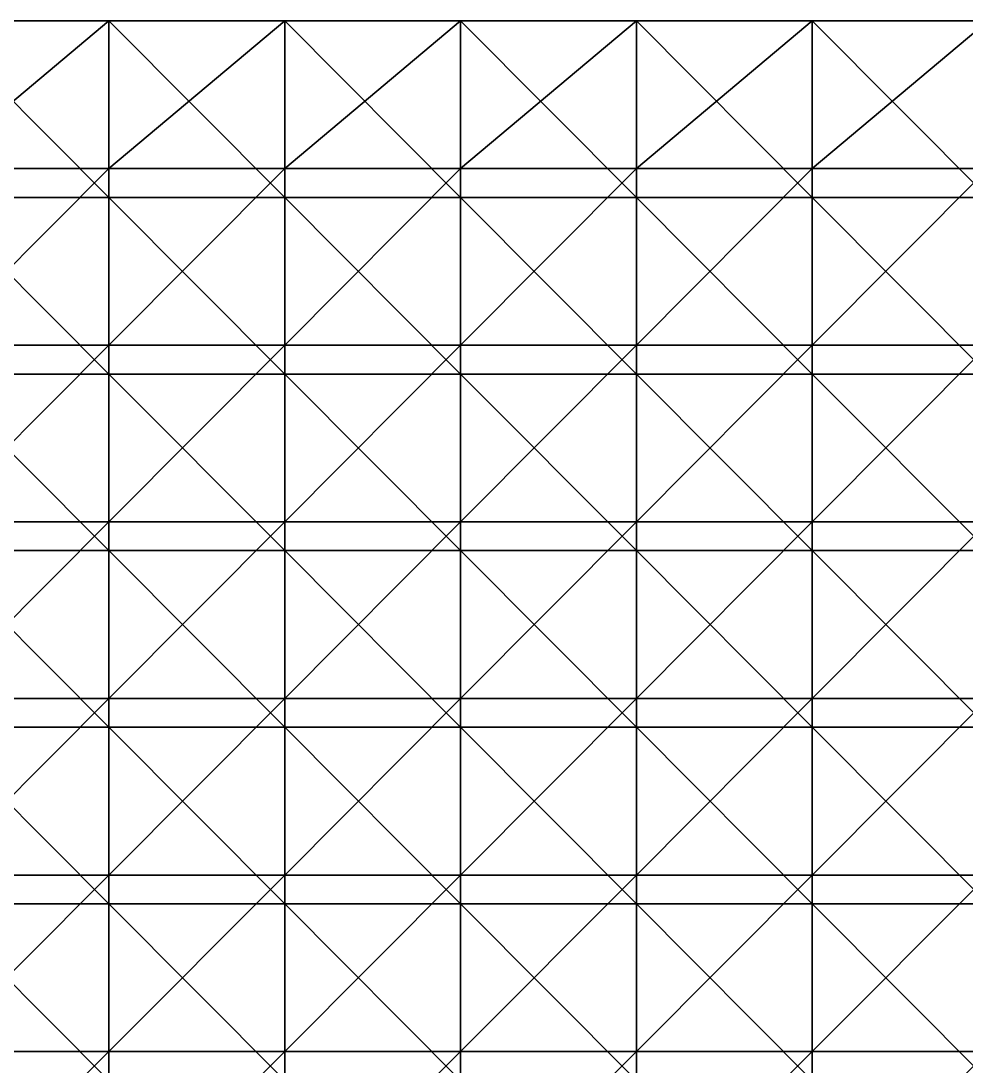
# Model space of a CAD drawing. Header units: inches. Extents: x 0 to 300, y 0 to 160.
# Drawn here: x 150 to 187.5, y 118.54 to 160 of the extents above; entities that cross this region are included whole.
import ezdxf

# ---------------------------------------------------------------- set-up
doc = ezdxf.new("R2010")
doc.units = ezdxf.units.IN
doc.header["$LTSCALE"] = 198.929398
doc.header["$MEASUREMENT"] = 0
for name, color, linetype in [('4', 7, 'CONTINUOUS'), ('5', 7, 'CONTINUOUS'), ('6', 7, 'CONTINUOUS')]:
    doc.layers.add(name, color=color, linetype=linetype)

msp = doc.modelspace()

# ---------------------------------------------------------------- linework, layer by layer
at = {"layer": '4', "linetype": 'CONTINUOUS'}
for points in [[(153.488, 154.147, -160), (146.512, 154.147, -160), (153.488, 160, -160), (153.488, 154.147, -160)], [(153.488, 160, -160), (146.512, 154.147, -160), (146.512, 160, -160), (153.488, 160, -160)], [(160.465, 154.147, -160), (153.488, 154.147, -160), (160.465, 160, -160), (160.465, 154.147, -160)], [(160.465, 160, -160), (153.488, 154.147, -160), (153.488, 160, -160), (160.465, 160, -160)], [(167.442, 154.147, -160), (160.465, 154.147, -160), (167.442, 160, -160), (167.442, 154.147, -160)], [(167.442, 160, -160), (160.465, 154.147, -160), (160.465, 160, -160), (167.442, 160, -160)], [(174.419, 154.147, -160), (167.442, 154.147, -160), (174.419, 160, -160), (174.419, 154.147, -160)], [(174.419, 160, -160), (167.442, 154.147, -160), (167.442, 160, -160), (174.419, 160, -160)], [(181.395, 154.147, -160), (174.419, 154.147, -160), (181.395, 160, -160), (181.395, 154.147, -160)], [(181.395, 160, -160), (174.419, 154.147, -160), (174.419, 160, -160), (181.395, 160, -160)], [(188.372, 154.147, -160), (181.395, 154.147, -160), (188.372, 160, -160), (188.372, 154.147, -160)], [(188.372, 160, -160), (181.395, 154.147, -160), (181.395, 160, -160), (188.372, 160, -160)], [(153.488, 147.14, -160), (146.512, 147.14, -160), (153.488, 154.147, -160), (153.488, 147.14, -160)], [(153.488, 154.147, -160), (146.512, 147.14, -160), (146.512, 154.147, -160), (153.488, 154.147, -160)], [(160.465, 147.14, -160), (153.488, 147.14, -160), (160.465, 154.147, -160), (160.465, 147.14, -160)], [(160.465, 154.147, -160), (153.488, 147.14, -160), (153.488, 154.147, -160), (160.465, 154.147, -160)], [(167.442, 147.14, -160), (160.465, 147.14, -160), (167.442, 154.147, -160), (167.442, 147.14, -160)], [(167.442, 154.147, -160), (160.465, 147.14, -160), (160.465, 154.147, -160), (167.442, 154.147, -160)], [(174.419, 147.14, -160), (167.442, 147.14, -160), (174.419, 154.147, -160), (174.419, 147.14, -160)], [(174.419, 154.147, -160), (167.442, 147.14, -160), (167.442, 154.147, -160), (174.419, 154.147, -160)], [(181.395, 147.14, -160), (174.419, 147.14, -160), (181.395, 154.147, -160), (181.395, 147.14, -160)], [(181.395, 154.147, -160), (174.419, 147.14, -160), (174.419, 154.147, -160), (181.395, 154.147, -160)], [(188.372, 147.14, -160), (181.395, 147.14, -160), (188.372, 154.147, -160), (188.372, 147.14, -160)], [(188.372, 154.147, -160), (181.395, 147.14, -160), (181.395, 154.147, -160), (188.372, 154.147, -160)], [(153.488, 140.133, -160), (146.512, 140.133, -160), (153.488, 147.14, -160), (153.488, 140.133, -160)], [(153.488, 147.14, -160), (146.512, 140.133, -160), (146.512, 147.14, -160), (153.488, 147.14, -160)], [(160.465, 140.133, -160), (153.488, 140.133, -160), (160.465, 147.14, -160), (160.465, 140.133, -160)], [(160.465, 147.14, -160), (153.488, 140.133, -160), (153.488, 147.14, -160), (160.465, 147.14, -160)], [(167.442, 140.133, -160), (160.465, 140.133, -160), (167.442, 147.14, -160), (167.442, 140.133, -160)], [(167.442, 147.14, -160), (160.465, 140.133, -160), (160.465, 147.14, -160), (167.442, 147.14, -160)], [(174.419, 140.133, -160), (167.442, 140.133, -160), (174.419, 147.14, -160), (174.419, 140.133, -160)], [(174.419, 147.14, -160), (167.442, 140.133, -160), (167.442, 147.14, -160), (174.419, 147.14, -160)], [(181.395, 140.133, -160), (174.419, 140.133, -160), (181.395, 147.14, -160), (181.395, 140.133, -160)], [(181.395, 147.14, -160), (174.419, 140.133, -160), (174.419, 147.14, -160), (181.395, 147.14, -160)], [(188.372, 140.133, -160), (181.395, 140.133, -160), (188.372, 147.14, -160), (188.372, 140.133, -160)], [(188.372, 147.14, -160), (181.395, 140.133, -160), (181.395, 147.14, -160), (188.372, 147.14, -160)], [(153.488, 133.126, -160), (146.512, 133.126, -160), (153.488, 140.133, -160), (153.488, 133.126, -160)], [(153.488, 140.133, -160), (146.512, 133.126, -160), (146.512, 140.133, -160), (153.488, 140.133, -160)], [(160.465, 133.126, -160), (153.488, 133.126, -160), (160.465, 140.133, -160), (160.465, 133.126, -160)], [(160.465, 140.133, -160), (153.488, 133.126, -160), (153.488, 140.133, -160), (160.465, 140.133, -160)], [(167.442, 133.126, -160), (160.465, 133.126, -160), (167.442, 140.133, -160), (167.442, 133.126, -160)], [(167.442, 140.133, -160), (160.465, 133.126, -160), (160.465, 140.133, -160), (167.442, 140.133, -160)], [(174.419, 133.126, -160), (167.442, 133.126, -160), (174.419, 140.133, -160), (174.419, 133.126, -160)], [(174.419, 140.133, -160), (167.442, 133.126, -160), (167.442, 140.133, -160), (174.419, 140.133, -160)], [(181.395, 133.126, -160), (174.419, 133.126, -160), (181.395, 140.133, -160), (181.395, 133.126, -160)], [(181.395, 140.133, -160), (174.419, 133.126, -160), (174.419, 140.133, -160), (181.395, 140.133, -160)], [(188.372, 133.126, -160), (181.395, 133.126, -160), (188.372, 140.133, -160), (188.372, 133.126, -160)], [(188.372, 140.133, -160), (181.395, 133.126, -160), (181.395, 140.133, -160), (188.372, 140.133, -160)], [(153.488, 126.119, -160), (146.512, 126.119, -160), (153.488, 133.126, -160), (153.488, 126.119, -160)], [(153.488, 133.126, -160), (146.512, 126.119, -160), (146.512, 133.126, -160), (153.488, 133.126, -160)], [(160.465, 126.119, -160), (153.488, 126.119, -160), (160.465, 133.126, -160), (160.465, 126.119, -160)], [(160.465, 133.126, -160), (153.488, 126.119, -160), (153.488, 133.126, -160), (160.465, 133.126, -160)], [(167.442, 126.119, -160), (160.465, 126.119, -160), (167.442, 133.126, -160), (167.442, 126.119, -160)], [(167.442, 133.126, -160), (160.465, 126.119, -160), (160.465, 133.126, -160), (167.442, 133.126, -160)], [(174.419, 126.119, -160), (167.442, 126.119, -160), (174.419, 133.126, -160), (174.419, 126.119, -160)], [(174.419, 133.126, -160), (167.442, 126.119, -160), (167.442, 133.126, -160), (174.419, 133.126, -160)], [(181.395, 126.119, -160), (174.419, 126.119, -160), (181.395, 133.126, -160), (181.395, 126.119, -160)], [(181.395, 133.126, -160), (174.419, 126.119, -160), (174.419, 133.126, -160), (181.395, 133.126, -160)], [(188.372, 126.119, -160), (181.395, 126.119, -160), (188.372, 133.126, -160), (188.372, 126.119, -160)], [(188.372, 133.126, -160), (181.395, 126.119, -160), (181.395, 133.126, -160), (188.372, 133.126, -160)], [(153.488, 119.112, -160), (146.512, 119.112, -160), (153.488, 126.119, -160), (153.488, 119.112, -160)], [(153.488, 126.119, -160), (146.512, 119.112, -160), (146.512, 126.119, -160), (153.488, 126.119, -160)], [(160.465, 119.112, -160), (153.488, 119.112, -160), (160.465, 126.119, -160), (160.465, 119.112, -160)], [(160.465, 126.119, -160), (153.488, 119.112, -160), (153.488, 126.119, -160), (160.465, 126.119, -160)], [(167.442, 119.112, -160), (160.465, 119.112, -160), (167.442, 126.119, -160), (167.442, 119.112, -160)], [(167.442, 126.119, -160), (160.465, 119.112, -160), (160.465, 126.119, -160), (167.442, 126.119, -160)], [(174.419, 119.112, -160), (167.442, 119.112, -160), (174.419, 126.119, -160), (174.419, 119.112, -160)], [(174.419, 126.119, -160), (167.442, 119.112, -160), (167.442, 126.119, -160), (174.419, 126.119, -160)], [(181.395, 119.112, -160), (174.419, 119.112, -160), (181.395, 126.119, -160), (181.395, 119.112, -160)], [(181.395, 126.119, -160), (174.419, 119.112, -160), (174.419, 126.119, -160), (181.395, 126.119, -160)], [(188.372, 119.112, -160), (181.395, 119.112, -160), (188.372, 126.119, -160), (188.372, 119.112, -160)], [(188.372, 126.119, -160), (181.395, 119.112, -160), (181.395, 126.119, -160), (188.372, 126.119, -160)], [(153.488, 112.105, -160), (146.512, 112.105, -160), (153.488, 119.112, -160), (153.488, 112.105, -160)], [(153.488, 119.112, -160), (146.512, 112.105, -160), (146.512, 119.112, -160), (153.488, 119.112, -160)], [(160.465, 112.105, -160), (153.488, 112.105, -160), (160.465, 119.112, -160), (160.465, 112.105, -160)], [(160.465, 119.112, -160), (153.488, 112.105, -160), (153.488, 119.112, -160), (160.465, 119.112, -160)], [(167.442, 112.105, -160), (160.465, 112.105, -160), (167.442, 119.112, -160), (167.442, 112.105, -160)], [(167.442, 119.112, -160), (160.465, 112.105, -160), (160.465, 119.112, -160), (167.442, 119.112, -160)], [(174.419, 112.105, -160), (167.442, 112.105, -160), (174.419, 119.112, -160), (174.419, 112.105, -160)], [(174.419, 119.112, -160), (167.442, 112.105, -160), (167.442, 119.112, -160), (174.419, 119.112, -160)], [(181.395, 112.105, -160), (174.419, 112.105, -160), (181.395, 119.112, -160), (181.395, 112.105, -160)], [(181.395, 119.112, -160), (174.419, 112.105, -160), (174.419, 119.112, -160), (181.395, 119.112, -160)], [(188.372, 112.105, -160), (181.395, 112.105, -160), (188.372, 119.112, -160), (188.372, 112.105, -160)], [(188.372, 119.112, -160), (181.395, 112.105, -160), (181.395, 119.112, -160), (188.372, 119.112, -160)]]:
    msp.add_3dface(points, dxfattribs=at)
at = {"layer": '5', "linetype": 'CONTINUOUS'}
for points in [[(153.488, 160, -160), (146.512, 160, -160), (153.488, 160, -153), (153.488, 160, -160)], [(153.488, 160, -153), (146.512, 160, -160), (146.512, 160, -153), (153.488, 160, -153)], [(153.488, 160, -153), (146.512, 160, -153), (153.488, 160, -145.993), (153.488, 160, -153)], [(153.488, 160, -145.993), (146.512, 160, -153), (146.512, 160, -145.993), (153.488, 160, -145.993)], [(153.488, 160, -145.993), (146.512, 160, -145.993), (153.488, 160, -138.986), (153.488, 160, -145.993)], [(153.488, 160, -138.986), (146.512, 160, -145.993), (146.512, 160, -138.986), (153.488, 160, -138.986)], [(153.488, 160, -138.986), (146.512, 160, -138.986), (153.488, 160, -131.979), (153.488, 160, -138.986)], [(153.488, 160, -131.979), (146.512, 160, -138.986), (146.512, 160, -131.979), (153.488, 160, -131.979)], [(153.488, 160, -131.979), (146.512, 160, -131.979), (153.488, 160, -124.972), (153.488, 160, -131.979)], [(153.488, 160, -124.972), (146.512, 160, -131.979), (146.512, 160, -124.972), (153.488, 160, -124.972)], [(153.488, 160, -124.972), (146.512, 160, -124.972), (153.488, 160, -117.965), (153.488, 160, -124.972)], [(153.488, 160, -117.965), (146.512, 160, -124.972), (146.512, 160, -117.965), (153.488, 160, -117.965)], [(153.488, 160, -117.965), (146.512, 160, -117.965), (153.488, 160, -110.958), (153.488, 160, -117.965)], [(153.488, 160, -110.958), (146.512, 160, -117.965), (146.512, 160, -110.958), (153.488, 160, -110.958)], [(153.488, 160, -110.958), (146.512, 160, -110.958), (153.488, 160, -103.951), (153.488, 160, -110.958)], [(153.488, 160, -103.951), (146.512, 160, -110.958), (146.512, 160, -103.951), (153.488, 160, -103.951)], [(153.488, 160, -103.951), (146.512, 160, -103.951), (153.488, 160, -96.944), (153.488, 160, -103.951)], [(153.488, 160, -96.944), (146.512, 160, -103.951), (146.512, 160, -96.944), (153.488, 160, -96.944)], [(153.488, 160, -96.944), (146.512, 160, -96.944), (153.488, 160, -89.937), (153.488, 160, -96.944)], [(153.488, 160, -89.937), (146.512, 160, -96.944), (146.512, 160, -89.937), (153.488, 160, -89.937)], [(153.488, 160, -89.937), (146.512, 160, -89.937), (153.488, 160, -82.93), (153.488, 160, -89.937)], [(153.488, 160, -82.93), (146.512, 160, -89.937), (146.512, 160, -82.93), (153.488, 160, -82.93)], [(153.488, 160, -82.93), (146.512, 160, -82.93), (153.488, 160, -75.923), (153.488, 160, -82.93)], [(153.488, 160, -75.923), (146.512, 160, -82.93), (146.512, 160, -75.923), (153.488, 160, -75.923)], [(153.488, 160, -75.923), (146.512, 160, -75.923), (153.488, 160, -68.916), (153.488, 160, -75.923)], [(153.488, 160, -68.916), (146.512, 160, -75.923), (146.512, 160, -68.916), (153.488, 160, -68.916)], [(153.488, 160, -68.916), (146.512, 160, -68.916), (153.488, 160, -61.909), (153.488, 160, -68.916)], [(153.488, 160, -61.909), (146.512, 160, -68.916), (146.512, 160, -61.909), (153.488, 160, -61.909)], [(153.488, 160, -61.909), (146.512, 160, -61.909), (153.488, 160, -54.902), (153.488, 160, -61.909)], [(153.488, 160, -54.902), (146.512, 160, -61.909), (146.512, 160, -54.902), (153.488, 160, -54.902)], [(153.488, 160, -54.902), (146.512, 160, -54.902), (153.488, 160, -47.895), (153.488, 160, -54.902)], [(153.488, 160, -47.895), (146.512, 160, -54.902), (146.512, 160, -47.895), (153.488, 160, -47.895)], [(153.488, 160, -47.895), (146.512, 160, -47.895), (153.488, 160, -40.888), (153.488, 160, -47.895)], [(153.488, 160, -40.888), (146.512, 160, -47.895), (146.512, 160, -40.888), (153.488, 160, -40.888)], [(153.488, 160, -40.888), (146.512, 160, -40.888), (153.488, 160, -33.881), (153.488, 160, -40.888)], [(153.488, 160, -33.881), (146.512, 160, -40.888), (146.512, 160, -33.881), (153.488, 160, -33.881)], [(153.488, 160, -33.881), (146.512, 160, -33.881), (153.488, 160, -26.874), (153.488, 160, -33.881)], [(153.488, 160, -26.874), (146.512, 160, -33.881), (146.512, 160, -26.874), (153.488, 160, -26.874)], [(153.488, 160, -26.874), (146.512, 160, -26.874), (153.488, 160, -19.867), (153.488, 160, -26.874)], [(153.488, 160, -19.867), (146.512, 160, -26.874), (146.512, 160, -19.867), (153.488, 160, -19.867)], [(153.488, 160, -19.867), (146.512, 160, -19.867), (153.488, 160, -12.86), (153.488, 160, -19.867)], [(153.488, 160, -12.86), (146.512, 160, -19.867), (146.512, 160, -12.86), (153.488, 160, -12.86)], [(153.488, 160, -12.86), (146.512, 160, -12.86), (153.488, 160, -5.853), (153.488, 160, -12.86)], [(153.488, 160, -5.853), (146.512, 160, -12.86), (146.512, 160, -5.853), (153.488, 160, -5.853)], [(153.488, 160, -5.853), (146.512, 160, -5.853), (153.488, 160), (153.488, 160, -5.853)], [(153.488, 160), (146.512, 160, -5.853), (146.512, 160), (153.488, 160)], [(160.465, 160, -160), (153.488, 160, -160), (160.465, 160, -153), (160.465, 160, -160)], [(160.465, 160, -153), (153.488, 160, -160), (153.488, 160, -153), (160.465, 160, -153)], [(160.465, 160, -153), (153.488, 160, -153), (160.465, 160, -145.993), (160.465, 160, -153)], [(160.465, 160, -145.993), (153.488, 160, -153), (153.488, 160, -145.993), (160.465, 160, -145.993)], [(160.465, 160, -145.993), (153.488, 160, -145.993), (160.465, 160, -138.986), (160.465, 160, -145.993)], [(160.465, 160, -138.986), (153.488, 160, -145.993), (153.488, 160, -138.986), (160.465, 160, -138.986)], [(160.465, 160, -138.986), (153.488, 160, -138.986), (160.465, 160, -131.979), (160.465, 160, -138.986)], [(160.465, 160, -131.979), (153.488, 160, -138.986), (153.488, 160, -131.979), (160.465, 160, -131.979)], [(160.465, 160, -131.979), (153.488, 160, -131.979), (160.465, 160, -124.972), (160.465, 160, -131.979)], [(160.465, 160, -124.972), (153.488, 160, -131.979), (153.488, 160, -124.972), (160.465, 160, -124.972)], [(160.465, 160, -124.972), (153.488, 160, -124.972), (160.465, 160, -117.965), (160.465, 160, -124.972)], [(160.465, 160, -117.965), (153.488, 160, -124.972), (153.488, 160, -117.965), (160.465, 160, -117.965)], [(160.465, 160, -117.965), (153.488, 160, -117.965), (160.465, 160, -110.958), (160.465, 160, -117.965)], [(160.465, 160, -110.958), (153.488, 160, -117.965), (153.488, 160, -110.958), (160.465, 160, -110.958)], [(160.465, 160, -110.958), (153.488, 160, -110.958), (160.465, 160, -103.951), (160.465, 160, -110.958)], [(160.465, 160, -103.951), (153.488, 160, -110.958), (153.488, 160, -103.951), (160.465, 160, -103.951)], [(160.465, 160, -103.951), (153.488, 160, -103.951), (160.465, 160, -96.944), (160.465, 160, -103.951)], [(160.465, 160, -96.944), (153.488, 160, -103.951), (153.488, 160, -96.944), (160.465, 160, -96.944)], [(160.465, 160, -96.944), (153.488, 160, -96.944), (160.465, 160, -89.937), (160.465, 160, -96.944)], [(160.465, 160, -89.937), (153.488, 160, -96.944), (153.488, 160, -89.937), (160.465, 160, -89.937)], [(160.465, 160, -89.937), (153.488, 160, -89.937), (160.465, 160, -82.93), (160.465, 160, -89.937)], [(160.465, 160, -82.93), (153.488, 160, -89.937), (153.488, 160, -82.93), (160.465, 160, -82.93)], [(160.465, 160, -82.93), (153.488, 160, -82.93), (160.465, 160, -75.923), (160.465, 160, -82.93)], [(160.465, 160, -75.923), (153.488, 160, -82.93), (153.488, 160, -75.923), (160.465, 160, -75.923)], [(160.465, 160, -75.923), (153.488, 160, -75.923), (160.465, 160, -68.916), (160.465, 160, -75.923)], [(160.465, 160, -68.916), (153.488, 160, -75.923), (153.488, 160, -68.916), (160.465, 160, -68.916)], [(160.465, 160, -68.916), (153.488, 160, -68.916), (160.465, 160, -61.909), (160.465, 160, -68.916)], [(160.465, 160, -61.909), (153.488, 160, -68.916), (153.488, 160, -61.909), (160.465, 160, -61.909)], [(160.465, 160, -61.909), (153.488, 160, -61.909), (160.465, 160, -54.902), (160.465, 160, -61.909)], [(160.465, 160, -54.902), (153.488, 160, -61.909), (153.488, 160, -54.902), (160.465, 160, -54.902)], [(160.465, 160, -54.902), (153.488, 160, -54.902), (160.465, 160, -47.895), (160.465, 160, -54.902)], [(160.465, 160, -47.895), (153.488, 160, -54.902), (153.488, 160, -47.895), (160.465, 160, -47.895)], [(160.465, 160, -47.895), (153.488, 160, -47.895), (160.465, 160, -40.888), (160.465, 160, -47.895)], [(160.465, 160, -40.888), (153.488, 160, -47.895), (153.488, 160, -40.888), (160.465, 160, -40.888)], [(160.465, 160, -40.888), (153.488, 160, -40.888), (160.465, 160, -33.881), (160.465, 160, -40.888)], [(160.465, 160, -33.881), (153.488, 160, -40.888), (153.488, 160, -33.881), (160.465, 160, -33.881)], [(160.465, 160, -33.881), (153.488, 160, -33.881), (160.465, 160, -26.874), (160.465, 160, -33.881)], [(160.465, 160, -26.874), (153.488, 160, -33.881), (153.488, 160, -26.874), (160.465, 160, -26.874)], [(160.465, 160, -26.874), (153.488, 160, -26.874), (160.465, 160, -19.867), (160.465, 160, -26.874)], [(160.465, 160, -19.867), (153.488, 160, -26.874), (153.488, 160, -19.867), (160.465, 160, -19.867)], [(160.465, 160, -19.867), (153.488, 160, -19.867), (160.465, 160, -12.86), (160.465, 160, -19.867)], [(160.465, 160, -12.86), (153.488, 160, -19.867), (153.488, 160, -12.86), (160.465, 160, -12.86)], [(160.465, 160, -12.86), (153.488, 160, -12.86), (160.465, 160, -5.853), (160.465, 160, -12.86)], [(160.465, 160, -5.853), (153.488, 160, -12.86), (153.488, 160, -5.853), (160.465, 160, -5.853)], [(160.465, 160, -5.853), (153.488, 160, -5.853), (160.465, 160), (160.465, 160, -5.853)], [(160.465, 160), (153.488, 160, -5.853), (153.488, 160), (160.465, 160)], [(167.442, 160, -160), (160.465, 160, -160), (167.442, 160, -153), (167.442, 160, -160)], [(167.442, 160, -153), (160.465, 160, -160), (160.465, 160, -153), (167.442, 160, -153)], [(167.442, 160, -153), (160.465, 160, -153), (167.442, 160, -145.993), (167.442, 160, -153)], [(167.442, 160, -145.993), (160.465, 160, -153), (160.465, 160, -145.993), (167.442, 160, -145.993)], [(167.442, 160, -145.993), (160.465, 160, -145.993), (167.442, 160, -138.986), (167.442, 160, -145.993)], [(167.442, 160, -138.986), (160.465, 160, -145.993), (160.465, 160, -138.986), (167.442, 160, -138.986)], [(167.442, 160, -138.986), (160.465, 160, -138.986), (167.442, 160, -131.979), (167.442, 160, -138.986)], [(167.442, 160, -131.979), (160.465, 160, -138.986), (160.465, 160, -131.979), (167.442, 160, -131.979)], [(167.442, 160, -131.979), (160.465, 160, -131.979), (167.442, 160, -124.972), (167.442, 160, -131.979)], [(167.442, 160, -124.972), (160.465, 160, -131.979), (160.465, 160, -124.972), (167.442, 160, -124.972)], [(167.442, 160, -124.972), (160.465, 160, -124.972), (167.442, 160, -117.965), (167.442, 160, -124.972)], [(167.442, 160, -117.965), (160.465, 160, -124.972), (160.465, 160, -117.965), (167.442, 160, -117.965)], [(167.442, 160, -117.965), (160.465, 160, -117.965), (167.442, 160, -110.958), (167.442, 160, -117.965)], [(167.442, 160, -110.958), (160.465, 160, -117.965), (160.465, 160, -110.958), (167.442, 160, -110.958)], [(167.442, 160, -110.958), (160.465, 160, -110.958), (167.442, 160, -103.951), (167.442, 160, -110.958)], [(167.442, 160, -103.951), (160.465, 160, -110.958), (160.465, 160, -103.951), (167.442, 160, -103.951)], [(167.442, 160, -103.951), (160.465, 160, -103.951), (167.442, 160, -96.944), (167.442, 160, -103.951)], [(167.442, 160, -96.944), (160.465, 160, -103.951), (160.465, 160, -96.944), (167.442, 160, -96.944)], [(167.442, 160, -96.944), (160.465, 160, -96.944), (167.442, 160, -89.937), (167.442, 160, -96.944)], [(167.442, 160, -89.937), (160.465, 160, -96.944), (160.465, 160, -89.937), (167.442, 160, -89.937)], [(167.442, 160, -89.937), (160.465, 160, -89.937), (167.442, 160, -82.93), (167.442, 160, -89.937)], [(167.442, 160, -82.93), (160.465, 160, -89.937), (160.465, 160, -82.93), (167.442, 160, -82.93)], [(167.442, 160, -82.93), (160.465, 160, -82.93), (167.442, 160, -75.923), (167.442, 160, -82.93)], [(167.442, 160, -75.923), (160.465, 160, -82.93), (160.465, 160, -75.923), (167.442, 160, -75.923)], [(167.442, 160, -75.923), (160.465, 160, -75.923), (167.442, 160, -68.916), (167.442, 160, -75.923)], [(167.442, 160, -68.916), (160.465, 160, -75.923), (160.465, 160, -68.916), (167.442, 160, -68.916)], [(167.442, 160, -68.916), (160.465, 160, -68.916), (167.442, 160, -61.909), (167.442, 160, -68.916)], [(167.442, 160, -61.909), (160.465, 160, -68.916), (160.465, 160, -61.909), (167.442, 160, -61.909)], [(167.442, 160, -61.909), (160.465, 160, -61.909), (167.442, 160, -54.902), (167.442, 160, -61.909)], [(167.442, 160, -54.902), (160.465, 160, -61.909), (160.465, 160, -54.902), (167.442, 160, -54.902)], [(167.442, 160, -54.902), (160.465, 160, -54.902), (167.442, 160, -47.895), (167.442, 160, -54.902)], [(167.442, 160, -47.895), (160.465, 160, -54.902), (160.465, 160, -47.895), (167.442, 160, -47.895)], [(167.442, 160, -47.895), (160.465, 160, -47.895), (167.442, 160, -40.888), (167.442, 160, -47.895)], [(167.442, 160, -40.888), (160.465, 160, -47.895), (160.465, 160, -40.888), (167.442, 160, -40.888)], [(167.442, 160, -40.888), (160.465, 160, -40.888), (167.442, 160, -33.881), (167.442, 160, -40.888)], [(167.442, 160, -33.881), (160.465, 160, -40.888), (160.465, 160, -33.881), (167.442, 160, -33.881)], [(167.442, 160, -33.881), (160.465, 160, -33.881), (167.442, 160, -26.874), (167.442, 160, -33.881)], [(167.442, 160, -26.874), (160.465, 160, -33.881), (160.465, 160, -26.874), (167.442, 160, -26.874)], [(167.442, 160, -26.874), (160.465, 160, -26.874), (167.442, 160, -19.867), (167.442, 160, -26.874)], [(167.442, 160, -19.867), (160.465, 160, -26.874), (160.465, 160, -19.867), (167.442, 160, -19.867)], [(167.442, 160, -19.867), (160.465, 160, -19.867), (167.442, 160, -12.86), (167.442, 160, -19.867)], [(167.442, 160, -12.86), (160.465, 160, -19.867), (160.465, 160, -12.86), (167.442, 160, -12.86)], [(167.442, 160, -12.86), (160.465, 160, -12.86), (167.442, 160, -5.853), (167.442, 160, -12.86)], [(167.442, 160, -5.853), (160.465, 160, -12.86), (160.465, 160, -5.853), (167.442, 160, -5.853)], [(167.442, 160, -5.853), (160.465, 160, -5.853), (167.442, 160), (167.442, 160, -5.853)], [(167.442, 160), (160.465, 160, -5.853), (160.465, 160), (167.442, 160)], [(174.419, 160, -160), (167.442, 160, -160), (174.419, 160, -153), (174.419, 160, -160)], [(174.419, 160, -153), (167.442, 160, -160), (167.442, 160, -153), (174.419, 160, -153)], [(174.419, 160, -153), (167.442, 160, -153), (174.419, 160, -145.993), (174.419, 160, -153)], [(174.419, 160, -145.993), (167.442, 160, -153), (167.442, 160, -145.993), (174.419, 160, -145.993)], [(174.419, 160, -145.993), (167.442, 160, -145.993), (174.419, 160, -138.986), (174.419, 160, -145.993)], [(174.419, 160, -138.986), (167.442, 160, -145.993), (167.442, 160, -138.986), (174.419, 160, -138.986)], [(174.419, 160, -138.986), (167.442, 160, -138.986), (174.419, 160, -131.979), (174.419, 160, -138.986)], [(174.419, 160, -131.979), (167.442, 160, -138.986), (167.442, 160, -131.979), (174.419, 160, -131.979)], [(174.419, 160, -131.979), (167.442, 160, -131.979), (174.419, 160, -124.972), (174.419, 160, -131.979)], [(174.419, 160, -124.972), (167.442, 160, -131.979), (167.442, 160, -124.972), (174.419, 160, -124.972)], [(174.419, 160, -124.972), (167.442, 160, -124.972), (174.419, 160, -117.965), (174.419, 160, -124.972)], [(174.419, 160, -117.965), (167.442, 160, -124.972), (167.442, 160, -117.965), (174.419, 160, -117.965)], [(174.419, 160, -117.965), (167.442, 160, -117.965), (174.419, 160, -110.958), (174.419, 160, -117.965)], [(174.419, 160, -110.958), (167.442, 160, -117.965), (167.442, 160, -110.958), (174.419, 160, -110.958)], [(174.419, 160, -110.958), (167.442, 160, -110.958), (174.419, 160, -103.951), (174.419, 160, -110.958)], [(174.419, 160, -103.951), (167.442, 160, -110.958), (167.442, 160, -103.951), (174.419, 160, -103.951)], [(174.419, 160, -103.951), (167.442, 160, -103.951), (174.419, 160, -96.944), (174.419, 160, -103.951)], [(174.419, 160, -96.944), (167.442, 160, -103.951), (167.442, 160, -96.944), (174.419, 160, -96.944)], [(174.419, 160, -96.944), (167.442, 160, -96.944), (174.419, 160, -89.937), (174.419, 160, -96.944)], [(174.419, 160, -89.937), (167.442, 160, -96.944), (167.442, 160, -89.937), (174.419, 160, -89.937)], [(174.419, 160, -89.937), (167.442, 160, -89.937), (174.419, 160, -82.93), (174.419, 160, -89.937)], [(174.419, 160, -82.93), (167.442, 160, -89.937), (167.442, 160, -82.93), (174.419, 160, -82.93)], [(174.419, 160, -82.93), (167.442, 160, -82.93), (174.419, 160, -75.923), (174.419, 160, -82.93)], [(174.419, 160, -75.923), (167.442, 160, -82.93), (167.442, 160, -75.923), (174.419, 160, -75.923)], [(174.419, 160, -75.923), (167.442, 160, -75.923), (174.419, 160, -68.916), (174.419, 160, -75.923)], [(174.419, 160, -68.916), (167.442, 160, -75.923), (167.442, 160, -68.916), (174.419, 160, -68.916)], [(174.419, 160, -68.916), (167.442, 160, -68.916), (174.419, 160, -61.909), (174.419, 160, -68.916)], [(174.419, 160, -61.909), (167.442, 160, -68.916), (167.442, 160, -61.909), (174.419, 160, -61.909)], [(174.419, 160, -61.909), (167.442, 160, -61.909), (174.419, 160, -54.902), (174.419, 160, -61.909)], [(174.419, 160, -54.902), (167.442, 160, -61.909), (167.442, 160, -54.902), (174.419, 160, -54.902)], [(174.419, 160, -54.902), (167.442, 160, -54.902), (174.419, 160, -47.895), (174.419, 160, -54.902)], [(174.419, 160, -47.895), (167.442, 160, -54.902), (167.442, 160, -47.895), (174.419, 160, -47.895)], [(174.419, 160, -47.895), (167.442, 160, -47.895), (174.419, 160, -40.888), (174.419, 160, -47.895)], [(174.419, 160, -40.888), (167.442, 160, -47.895), (167.442, 160, -40.888), (174.419, 160, -40.888)], [(174.419, 160, -40.888), (167.442, 160, -40.888), (174.419, 160, -33.881), (174.419, 160, -40.888)], [(174.419, 160, -33.881), (167.442, 160, -40.888), (167.442, 160, -33.881), (174.419, 160, -33.881)], [(174.419, 160, -33.881), (167.442, 160, -33.881), (174.419, 160, -26.874), (174.419, 160, -33.881)], [(174.419, 160, -26.874), (167.442, 160, -33.881), (167.442, 160, -26.874), (174.419, 160, -26.874)], [(174.419, 160, -26.874), (167.442, 160, -26.874), (174.419, 160, -19.867), (174.419, 160, -26.874)], [(174.419, 160, -19.867), (167.442, 160, -26.874), (167.442, 160, -19.867), (174.419, 160, -19.867)], [(174.419, 160, -19.867), (167.442, 160, -19.867), (174.419, 160, -12.86), (174.419, 160, -19.867)], [(174.419, 160, -12.86), (167.442, 160, -19.867), (167.442, 160, -12.86), (174.419, 160, -12.86)], [(174.419, 160, -12.86), (167.442, 160, -12.86), (174.419, 160, -5.853), (174.419, 160, -12.86)], [(174.419, 160, -5.853), (167.442, 160, -12.86), (167.442, 160, -5.853), (174.419, 160, -5.853)], [(174.419, 160, -5.853), (167.442, 160, -5.853), (174.419, 160), (174.419, 160, -5.853)], [(174.419, 160), (167.442, 160, -5.853), (167.442, 160), (174.419, 160)], [(181.395, 160, -160), (174.419, 160, -160), (181.395, 160, -153), (181.395, 160, -160)], [(181.395, 160, -153), (174.419, 160, -160), (174.419, 160, -153), (181.395, 160, -153)], [(181.395, 160, -153), (174.419, 160, -153), (181.395, 160, -145.993), (181.395, 160, -153)], [(181.395, 160, -145.993), (174.419, 160, -153), (174.419, 160, -145.993), (181.395, 160, -145.993)], [(181.395, 160, -145.993), (174.419, 160, -145.993), (181.395, 160, -138.986), (181.395, 160, -145.993)], [(181.395, 160, -138.986), (174.419, 160, -145.993), (174.419, 160, -138.986), (181.395, 160, -138.986)], [(181.395, 160, -138.986), (174.419, 160, -138.986), (181.395, 160, -131.979), (181.395, 160, -138.986)], [(181.395, 160, -131.979), (174.419, 160, -138.986), (174.419, 160, -131.979), (181.395, 160, -131.979)], [(181.395, 160, -131.979), (174.419, 160, -131.979), (181.395, 160, -124.972), (181.395, 160, -131.979)], [(181.395, 160, -124.972), (174.419, 160, -131.979), (174.419, 160, -124.972), (181.395, 160, -124.972)], [(181.395, 160, -124.972), (174.419, 160, -124.972), (181.395, 160, -117.965), (181.395, 160, -124.972)], [(181.395, 160, -117.965), (174.419, 160, -124.972), (174.419, 160, -117.965), (181.395, 160, -117.965)], [(181.395, 160, -117.965), (174.419, 160, -117.965), (181.395, 160, -110.958), (181.395, 160, -117.965)], [(181.395, 160, -110.958), (174.419, 160, -117.965), (174.419, 160, -110.958), (181.395, 160, -110.958)], [(181.395, 160, -110.958), (174.419, 160, -110.958), (181.395, 160, -103.951), (181.395, 160, -110.958)], [(181.395, 160, -103.951), (174.419, 160, -110.958), (174.419, 160, -103.951), (181.395, 160, -103.951)], [(181.395, 160, -103.951), (174.419, 160, -103.951), (181.395, 160, -96.944), (181.395, 160, -103.951)], [(181.395, 160, -96.944), (174.419, 160, -103.951), (174.419, 160, -96.944), (181.395, 160, -96.944)], [(181.395, 160, -96.944), (174.419, 160, -96.944), (181.395, 160, -89.937), (181.395, 160, -96.944)], [(181.395, 160, -89.937), (174.419, 160, -96.944), (174.419, 160, -89.937), (181.395, 160, -89.937)], [(181.395, 160, -89.937), (174.419, 160, -89.937), (181.395, 160, -82.93), (181.395, 160, -89.937)], [(181.395, 160, -82.93), (174.419, 160, -89.937), (174.419, 160, -82.93), (181.395, 160, -82.93)], [(181.395, 160, -82.93), (174.419, 160, -82.93), (181.395, 160, -75.923), (181.395, 160, -82.93)], [(181.395, 160, -75.923), (174.419, 160, -82.93), (174.419, 160, -75.923), (181.395, 160, -75.923)], [(181.395, 160, -75.923), (174.419, 160, -75.923), (181.395, 160, -68.916), (181.395, 160, -75.923)], [(181.395, 160, -68.916), (174.419, 160, -75.923), (174.419, 160, -68.916), (181.395, 160, -68.916)], [(181.395, 160, -68.916), (174.419, 160, -68.916), (181.395, 160, -61.909), (181.395, 160, -68.916)], [(181.395, 160, -61.909), (174.419, 160, -68.916), (174.419, 160, -61.909), (181.395, 160, -61.909)], [(181.395, 160, -61.909), (174.419, 160, -61.909), (181.395, 160, -54.902), (181.395, 160, -61.909)], [(181.395, 160, -54.902), (174.419, 160, -61.909), (174.419, 160, -54.902), (181.395, 160, -54.902)], [(181.395, 160, -54.902), (174.419, 160, -54.902), (181.395, 160, -47.895), (181.395, 160, -54.902)], [(181.395, 160, -47.895), (174.419, 160, -54.902), (174.419, 160, -47.895), (181.395, 160, -47.895)], [(181.395, 160, -47.895), (174.419, 160, -47.895), (181.395, 160, -40.888), (181.395, 160, -47.895)], [(181.395, 160, -40.888), (174.419, 160, -47.895), (174.419, 160, -40.888), (181.395, 160, -40.888)], [(181.395, 160, -40.888), (174.419, 160, -40.888), (181.395, 160, -33.881), (181.395, 160, -40.888)], [(181.395, 160, -33.881), (174.419, 160, -40.888), (174.419, 160, -33.881), (181.395, 160, -33.881)], [(181.395, 160, -33.881), (174.419, 160, -33.881), (181.395, 160, -26.874), (181.395, 160, -33.881)], [(181.395, 160, -26.874), (174.419, 160, -33.881), (174.419, 160, -26.874), (181.395, 160, -26.874)], [(181.395, 160, -26.874), (174.419, 160, -26.874), (181.395, 160, -19.867), (181.395, 160, -26.874)], [(181.395, 160, -19.867), (174.419, 160, -26.874), (174.419, 160, -19.867), (181.395, 160, -19.867)], [(181.395, 160, -19.867), (174.419, 160, -19.867), (181.395, 160, -12.86), (181.395, 160, -19.867)], [(181.395, 160, -12.86), (174.419, 160, -19.867), (174.419, 160, -12.86), (181.395, 160, -12.86)], [(181.395, 160, -12.86), (174.419, 160, -12.86), (181.395, 160, -5.853), (181.395, 160, -12.86)], [(181.395, 160, -5.853), (174.419, 160, -12.86), (174.419, 160, -5.853), (181.395, 160, -5.853)], [(181.395, 160, -5.853), (174.419, 160, -5.853), (181.395, 160), (181.395, 160, -5.853)], [(181.395, 160), (174.419, 160, -5.853), (174.419, 160), (181.395, 160)], [(188.372, 160, -160), (181.395, 160, -160), (188.372, 160, -153), (188.372, 160, -160)], [(188.372, 160, -153), (181.395, 160, -160), (181.395, 160, -153), (188.372, 160, -153)], [(188.372, 160, -153), (181.395, 160, -153), (188.372, 160, -145.993), (188.372, 160, -153)], [(188.372, 160, -145.993), (181.395, 160, -153), (181.395, 160, -145.993), (188.372, 160, -145.993)], [(188.372, 160, -145.993), (181.395, 160, -145.993), (188.372, 160, -138.986), (188.372, 160, -145.993)], [(188.372, 160, -138.986), (181.395, 160, -145.993), (181.395, 160, -138.986), (188.372, 160, -138.986)], [(188.372, 160, -138.986), (181.395, 160, -138.986), (188.372, 160, -131.979), (188.372, 160, -138.986)], [(188.372, 160, -131.979), (181.395, 160, -138.986), (181.395, 160, -131.979), (188.372, 160, -131.979)], [(188.372, 160, -131.979), (181.395, 160, -131.979), (188.372, 160, -124.972), (188.372, 160, -131.979)], [(188.372, 160, -124.972), (181.395, 160, -131.979), (181.395, 160, -124.972), (188.372, 160, -124.972)], [(188.372, 160, -124.972), (181.395, 160, -124.972), (188.372, 160, -117.965), (188.372, 160, -124.972)], [(188.372, 160, -117.965), (181.395, 160, -124.972), (181.395, 160, -117.965), (188.372, 160, -117.965)], [(188.372, 160, -117.965), (181.395, 160, -117.965), (188.372, 160, -110.958), (188.372, 160, -117.965)], [(188.372, 160, -110.958), (181.395, 160, -117.965), (181.395, 160, -110.958), (188.372, 160, -110.958)], [(188.372, 160, -110.958), (181.395, 160, -110.958), (188.372, 160, -103.951), (188.372, 160, -110.958)], [(188.372, 160, -103.951), (181.395, 160, -110.958), (181.395, 160, -103.951), (188.372, 160, -103.951)], [(188.372, 160, -103.951), (181.395, 160, -103.951), (188.372, 160, -96.944), (188.372, 160, -103.951)], [(188.372, 160, -96.944), (181.395, 160, -103.951), (181.395, 160, -96.944), (188.372, 160, -96.944)], [(188.372, 160, -96.944), (181.395, 160, -96.944), (188.372, 160, -89.937), (188.372, 160, -96.944)], [(188.372, 160, -89.937), (181.395, 160, -96.944), (181.395, 160, -89.937), (188.372, 160, -89.937)], [(188.372, 160, -89.937), (181.395, 160, -89.937), (188.372, 160, -82.93), (188.372, 160, -89.937)], [(188.372, 160, -82.93), (181.395, 160, -89.937), (181.395, 160, -82.93), (188.372, 160, -82.93)], [(188.372, 160, -82.93), (181.395, 160, -82.93), (188.372, 160, -75.923), (188.372, 160, -82.93)], [(188.372, 160, -75.923), (181.395, 160, -82.93), (181.395, 160, -75.923), (188.372, 160, -75.923)], [(188.372, 160, -75.923), (181.395, 160, -75.923), (188.372, 160, -68.916), (188.372, 160, -75.923)], [(188.372, 160, -68.916), (181.395, 160, -75.923), (181.395, 160, -68.916), (188.372, 160, -68.916)], [(188.372, 160, -68.916), (181.395, 160, -68.916), (188.372, 160, -61.909), (188.372, 160, -68.916)], [(188.372, 160, -61.909), (181.395, 160, -68.916), (181.395, 160, -61.909), (188.372, 160, -61.909)], [(188.372, 160, -61.909), (181.395, 160, -61.909), (188.372, 160, -54.902), (188.372, 160, -61.909)], [(188.372, 160, -54.902), (181.395, 160, -61.909), (181.395, 160, -54.902), (188.372, 160, -54.902)], [(188.372, 160, -54.902), (181.395, 160, -54.902), (188.372, 160, -47.895), (188.372, 160, -54.902)], [(188.372, 160, -47.895), (181.395, 160, -54.902), (181.395, 160, -47.895), (188.372, 160, -47.895)], [(188.372, 160, -47.895), (181.395, 160, -47.895), (188.372, 160, -40.888), (188.372, 160, -47.895)], [(188.372, 160, -40.888), (181.395, 160, -47.895), (181.395, 160, -40.888), (188.372, 160, -40.888)], [(188.372, 160, -40.888), (181.395, 160, -40.888), (188.372, 160, -33.881), (188.372, 160, -40.888)], [(188.372, 160, -33.881), (181.395, 160, -40.888), (181.395, 160, -33.881), (188.372, 160, -33.881)], [(188.372, 160, -33.881), (181.395, 160, -33.881), (188.372, 160, -26.874), (188.372, 160, -33.881)], [(188.372, 160, -26.874), (181.395, 160, -33.881), (181.395, 160, -26.874), (188.372, 160, -26.874)], [(188.372, 160, -26.874), (181.395, 160, -26.874), (188.372, 160, -19.867), (188.372, 160, -26.874)], [(188.372, 160, -19.867), (181.395, 160, -26.874), (181.395, 160, -19.867), (188.372, 160, -19.867)], [(188.372, 160, -19.867), (181.395, 160, -19.867), (188.372, 160, -12.86), (188.372, 160, -19.867)], [(188.372, 160, -12.86), (181.395, 160, -19.867), (181.395, 160, -12.86), (188.372, 160, -12.86)], [(188.372, 160, -12.86), (181.395, 160, -12.86), (188.372, 160, -5.853), (188.372, 160, -12.86)], [(188.372, 160, -5.853), (181.395, 160, -12.86), (181.395, 160, -5.853), (188.372, 160, -5.853)], [(188.372, 160, -5.853), (181.395, 160, -5.853), (188.372, 160), (188.372, 160, -5.853)], [(188.372, 160), (181.395, 160, -5.853), (181.395, 160), (188.372, 160)]]:
    msp.add_3dface(points, dxfattribs=at)
at = {"layer": '6', "linetype": 'CONTINUOUS'}
for points in [[(153.488, 160), (146.512, 160), (153.488, 153), (153.488, 160)], [(153.488, 153), (146.512, 160), (146.512, 153), (153.488, 153)], [(160.465, 160), (153.488, 160), (160.465, 153), (160.465, 160)], [(160.465, 153), (153.488, 160), (153.488, 153), (160.465, 153)], [(167.442, 160), (160.465, 160), (167.442, 153), (167.442, 160)], [(167.442, 153), (160.465, 160), (160.465, 153), (167.442, 153)], [(174.419, 160), (167.442, 160), (174.419, 153), (174.419, 160)], [(174.419, 153), (167.442, 160), (167.442, 153), (174.419, 153)], [(181.395, 160), (174.419, 160), (181.395, 153), (181.395, 160)], [(181.395, 153), (174.419, 160), (174.419, 153), (181.395, 153)], [(188.372, 160), (181.395, 160), (188.372, 153), (188.372, 160)], [(188.372, 153), (181.395, 160), (181.395, 153), (188.372, 153)], [(153.488, 153), (146.512, 153), (153.488, 145.993), (153.488, 153)], [(153.488, 145.993), (146.512, 153), (146.512, 145.993), (153.488, 145.993)], [(160.465, 153), (153.488, 153), (160.465, 145.993), (160.465, 153)], [(160.465, 145.993), (153.488, 153), (153.488, 145.993), (160.465, 145.993)], [(167.442, 153), (160.465, 153), (167.442, 145.993), (167.442, 153)], [(167.442, 145.993), (160.465, 153), (160.465, 145.993), (167.442, 145.993)], [(174.419, 153), (167.442, 153), (174.419, 145.993), (174.419, 153)], [(174.419, 145.993), (167.442, 153), (167.442, 145.993), (174.419, 145.993)], [(181.395, 153), (174.419, 153), (181.395, 145.993), (181.395, 153)], [(181.395, 145.993), (174.419, 153), (174.419, 145.993), (181.395, 145.993)], [(188.372, 153), (181.395, 153), (188.372, 145.993), (188.372, 153)], [(188.372, 145.993), (181.395, 153), (181.395, 145.993), (188.372, 145.993)], [(153.488, 145.993), (146.512, 145.993), (153.488, 138.986), (153.488, 145.993)], [(153.488, 138.986), (146.512, 145.993), (146.512, 138.986), (153.488, 138.986)], [(160.465, 145.993), (153.488, 145.993), (160.465, 138.986), (160.465, 145.993)], [(160.465, 138.986), (153.488, 145.993), (153.488, 138.986), (160.465, 138.986)], [(167.442, 145.993), (160.465, 145.993), (167.442, 138.986), (167.442, 145.993)], [(167.442, 138.986), (160.465, 145.993), (160.465, 138.986), (167.442, 138.986)], [(174.419, 145.993), (167.442, 145.993), (174.419, 138.986), (174.419, 145.993)], [(174.419, 138.986), (167.442, 145.993), (167.442, 138.986), (174.419, 138.986)], [(181.395, 145.993), (174.419, 145.993), (181.395, 138.986), (181.395, 145.993)], [(181.395, 138.986), (174.419, 145.993), (174.419, 138.986), (181.395, 138.986)], [(188.372, 145.993), (181.395, 145.993), (188.372, 138.986), (188.372, 145.993)], [(188.372, 138.986), (181.395, 145.993), (181.395, 138.986), (188.372, 138.986)], [(153.488, 138.986), (146.512, 138.986), (153.488, 131.979), (153.488, 138.986)], [(153.488, 131.979), (146.512, 138.986), (146.512, 131.979), (153.488, 131.979)], [(160.465, 138.986), (153.488, 138.986), (160.465, 131.979), (160.465, 138.986)], [(160.465, 131.979), (153.488, 138.986), (153.488, 131.979), (160.465, 131.979)], [(167.442, 138.986), (160.465, 138.986), (167.442, 131.979), (167.442, 138.986)], [(167.442, 131.979), (160.465, 138.986), (160.465, 131.979), (167.442, 131.979)], [(174.419, 138.986), (167.442, 138.986), (174.419, 131.979), (174.419, 138.986)], [(174.419, 131.979), (167.442, 138.986), (167.442, 131.979), (174.419, 131.979)], [(181.395, 138.986), (174.419, 138.986), (181.395, 131.979), (181.395, 138.986)], [(181.395, 131.979), (174.419, 138.986), (174.419, 131.979), (181.395, 131.979)], [(188.372, 138.986), (181.395, 138.986), (188.372, 131.979), (188.372, 138.986)], [(188.372, 131.979), (181.395, 138.986), (181.395, 131.979), (188.372, 131.979)], [(153.488, 131.979), (146.512, 131.979), (153.488, 124.972), (153.488, 131.979)], [(153.488, 124.972), (146.512, 131.979), (146.512, 124.972), (153.488, 124.972)], [(160.465, 131.979), (153.488, 131.979), (160.465, 124.972), (160.465, 131.979)], [(160.465, 124.972), (153.488, 131.979), (153.488, 124.972), (160.465, 124.972)], [(167.442, 131.979), (160.465, 131.979), (167.442, 124.972), (167.442, 131.979)], [(167.442, 124.972), (160.465, 131.979), (160.465, 124.972), (167.442, 124.972)], [(174.419, 131.979), (167.442, 131.979), (174.419, 124.972), (174.419, 131.979)], [(174.419, 124.972), (167.442, 131.979), (167.442, 124.972), (174.419, 124.972)], [(181.395, 131.979), (174.419, 131.979), (181.395, 124.972), (181.395, 131.979)], [(181.395, 124.972), (174.419, 131.979), (174.419, 124.972), (181.395, 124.972)], [(188.372, 131.979), (181.395, 131.979), (188.372, 124.972), (188.372, 131.979)], [(188.372, 124.972), (181.395, 131.979), (181.395, 124.972), (188.372, 124.972)], [(153.488, 124.972), (146.512, 124.972), (153.488, 117.965), (153.488, 124.972)], [(153.488, 117.965), (146.512, 124.972), (146.512, 117.965), (153.488, 117.965)], [(160.465, 124.972), (153.488, 124.972), (160.465, 117.965), (160.465, 124.972)], [(160.465, 117.965), (153.488, 124.972), (153.488, 117.965), (160.465, 117.965)], [(167.442, 124.972), (160.465, 124.972), (167.442, 117.965), (167.442, 124.972)], [(167.442, 117.965), (160.465, 124.972), (160.465, 117.965), (167.442, 117.965)], [(174.419, 124.972), (167.442, 124.972), (174.419, 117.965), (174.419, 124.972)], [(174.419, 117.965), (167.442, 124.972), (167.442, 117.965), (174.419, 117.965)], [(181.395, 124.972), (174.419, 124.972), (181.395, 117.965), (181.395, 124.972)], [(181.395, 117.965), (174.419, 124.972), (174.419, 117.965), (181.395, 117.965)], [(188.372, 124.972), (181.395, 124.972), (188.372, 117.965), (188.372, 124.972)], [(188.372, 117.965), (181.395, 124.972), (181.395, 117.965), (188.372, 117.965)]]:
    msp.add_3dface(points, dxfattribs=at)

doc.saveas('drawing.dxf')
